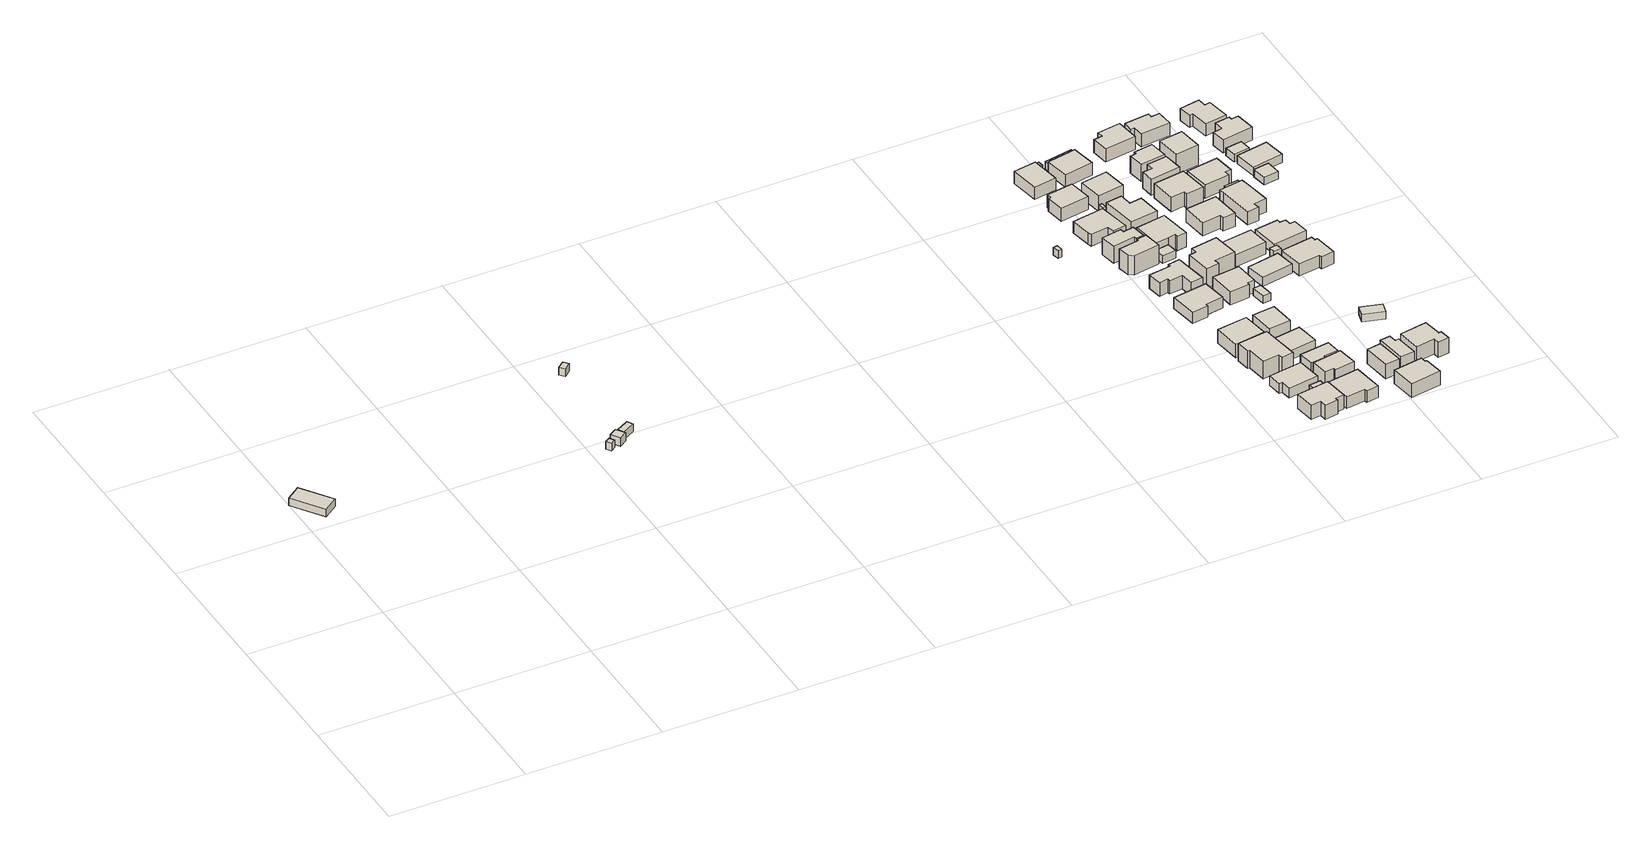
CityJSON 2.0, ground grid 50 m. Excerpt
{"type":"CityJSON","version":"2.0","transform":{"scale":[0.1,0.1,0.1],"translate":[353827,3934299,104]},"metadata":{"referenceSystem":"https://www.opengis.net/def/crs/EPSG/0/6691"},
"CityObjects":{
"building1":{"type":"Building","attributes":{"usage":"452","storeysAboveGround":1,"BuildingIDAttribute.prefecture":"14","BuildingIDAttribute.city":"14153","BuildingDetailAttribute.totalFloorArea":88.49,"BuildingDetailAttribute.buildingFootprintArea":88.49,"BuildingDetailAttribute.buildingStructureType":"610","BuildingDetailAttribute.buildingStructureOrgType":"2","BuildingDetailAttribute.orgUsage":"193","BuildingDetailAttribute.surveyYear":2015},"geometry":[{"type":"Solid","lod":"1","boundaries":[[[[0,1,2,3]],[[2,4,5,3]],[[1,6,4,2]],[[0,7,6,1]],[[3,5,7,0]],[[4,6,7,5]]]]}]},
"building2":{"type":"Building","attributes":{"BuildingIDAttribute.prefecture":"14","BuildingIDAttribute.city":"14153","BuildingDetailAttribute.surveyYear":2015},"geometry":[{"type":"Solid","lod":"1","boundaries":[[[[8,9,10,11]],[[10,12,13,11]],[[9,14,12,10]],[[8,15,14,9]],[[11,13,15,8]],[[12,14,15,13]]]]}]},
"building3":{"type":"Building","attributes":{"measuredHeight":5.1,"BuildingIDAttribute.prefecture":"14","BuildingIDAttribute.city":"14153","BuildingDetailAttribute.surveyYear":2015},"geometry":[{"type":"Solid","lod":"1","boundaries":[[[[16,17,18,19]],[[18,20,21,19]],[[17,22,20,18]],[[16,23,22,17]],[[19,21,23,16]],[[20,22,23,21]]]]}]},
"building4":{"type":"Building","attributes":{"BuildingIDAttribute.prefecture":"14","BuildingIDAttribute.city":"14153","BuildingDetailAttribute.surveyYear":2015},"geometry":[{"type":"Solid","lod":"1","boundaries":[[[[24,25,26,27]],[[26,28,29,27]],[[25,30,28,26]],[[24,31,30,25]],[[27,29,31,24]],[[28,30,31,29]]]]}]},
"building5":{"type":"Building","attributes":{"BuildingIDAttribute.prefecture":"14","BuildingIDAttribute.city":"14153","BuildingDetailAttribute.surveyYear":2015},"geometry":[{"type":"Solid","lod":"1","boundaries":[[[[32,33,34,35]],[[34,36,37,35]],[[33,38,36,34]],[[32,39,38,33]],[[35,37,39,32]],[[36,38,39,37]]]]}]},
"building6":{"type":"Building","attributes":{"BuildingIDAttribute.prefecture":"14","BuildingIDAttribute.city":"14153","BuildingDetailAttribute.surveyYear":2015},"geometry":[{"type":"Solid","lod":"1","boundaries":[[[[40,41,42,43]],[[42,44,45,43]],[[41,46,44,42]],[[40,47,46,41]],[[43,45,47,40]],[[44,46,47,45]]]]}]},
"building7":{"type":"Building","attributes":{"usage":"411","measuredHeight":6.7,"storeysAboveGround":2,"BuildingIDAttribute.prefecture":"14","BuildingIDAttribute.city":"14153","BuildingDetailAttribute.totalFloorArea":210.06,"BuildingDetailAttribute.buildingFootprintArea":105.03,"BuildingDetailAttribute.buildingStructureType":"601","BuildingDetailAttribute.buildingStructureOrgType":"1","BuildingDetailAttribute.orgUsage":"10","BuildingDetailAttribute.surveyYear":2015},"geometry":[{"type":"Solid","lod":"1","boundaries":[[[[48,49,50,51,52,53,54,55]],[[54,56,57,55]],[[53,58,56,54]],[[52,59,58,53]],[[51,60,59,52]],[[50,61,60,51]],[[49,62,61,50]],[[48,63,62,49]],[[55,57,63,48]],[[56,58,59,60,61,62,63,57]]]]}]},
"building8":{"type":"Building","attributes":{"usage":"411","measuredHeight":6.3,"storeysAboveGround":2,"BuildingIDAttribute.prefecture":"14","BuildingIDAttribute.city":"14153","BuildingDetailAttribute.totalFloorArea":190.07,"BuildingDetailAttribute.buildingFootprintArea":95.03,"BuildingDetailAttribute.buildingStructureType":"601","BuildingDetailAttribute.buildingStructureOrgType":"1","BuildingDetailAttribute.orgUsage":"10","BuildingDetailAttribute.surveyYear":2015},"geometry":[{"type":"Solid","lod":"1","boundaries":[[[[64,65,66,67,68,69]],[[68,70,71,69]],[[67,72,70,68]],[[66,73,72,67]],[[65,74,73,66]],[[64,75,74,65]],[[69,71,75,64]],[[70,72,73,74,75,71]]]]}]},
"building9":{"type":"Building","attributes":{"usage":"411","measuredHeight":8.3,"storeysAboveGround":2,"BuildingIDAttribute.prefecture":"14","BuildingIDAttribute.city":"14153","BuildingDetailAttribute.totalFloorArea":295.71,"BuildingDetailAttribute.buildingFootprintArea":147.85,"BuildingDetailAttribute.buildingStructureType":"601","BuildingDetailAttribute.buildingStructureOrgType":"1","BuildingDetailAttribute.orgUsage":"10","BuildingDetailAttribute.surveyYear":2015},"geometry":[{"type":"Solid","lod":"1","boundaries":[[[[76,77,78,79,80,81,82,83]],[[82,84,85,83]],[[81,86,84,82]],[[80,87,86,81]],[[79,88,87,80]],[[78,89,88,79]],[[77,90,89,78]],[[76,91,90,77]],[[83,85,91,76]],[[84,86,87,88,89,90,91,85]]]]}]},
"building10":{"type":"Building","attributes":{"BuildingIDAttribute.prefecture":"14","BuildingIDAttribute.city":"14153","BuildingDetailAttribute.surveyYear":2015},"geometry":[{"type":"Solid","lod":"1","boundaries":[[[[92,93,94,95]],[[94,96,97,95]],[[93,98,96,94]],[[92,99,98,93]],[[95,97,99,92]],[[96,98,99,97]]]]}]},
"building11":{"type":"Building","attributes":{"usage":"413","measuredHeight":6.8,"storeysAboveGround":2,"BuildingIDAttribute.prefecture":"14","BuildingIDAttribute.city":"14153","BuildingDetailAttribute.totalFloorArea":205.43,"BuildingDetailAttribute.buildingFootprintArea":102.71,"BuildingDetailAttribute.buildingStructureType":"601","BuildingDetailAttribute.buildingStructureOrgType":"1","BuildingDetailAttribute.orgUsage":"30","BuildingDetailAttribute.surveyYear":2015},"geometry":[{"type":"Solid","lod":"1","boundaries":[[[[100,101,102,103]],[[102,104,105,103]],[[101,106,104,102]],[[100,107,106,101]],[[103,105,107,100]],[[104,106,107,105]]]]}]},
"building12":{"type":"Building","attributes":{"usage":"411","measuredHeight":5.4,"storeysAboveGround":2,"BuildingIDAttribute.prefecture":"14","BuildingIDAttribute.city":"14153","BuildingDetailAttribute.totalFloorArea":208.37,"BuildingDetailAttribute.buildingFootprintArea":104.18,"BuildingDetailAttribute.buildingStructureType":"601","BuildingDetailAttribute.buildingStructureOrgType":"1","BuildingDetailAttribute.orgUsage":"10","BuildingDetailAttribute.surveyYear":2015},"geometry":[{"type":"Solid","lod":"1","boundaries":[[[[108,109,110,111,112,113]],[[112,114,115,113]],[[111,116,114,112]],[[110,117,116,111]],[[109,118,117,110]],[[108,119,118,109]],[[113,115,119,108]],[[114,116,117,118,119,115]]]]}]},
"building13":{"type":"Building","attributes":{"usage":"411","measuredHeight":6.4,"storeysAboveGround":2,"BuildingIDAttribute.prefecture":"14","BuildingIDAttribute.city":"14153","BuildingDetailAttribute.totalFloorArea":179.22,"BuildingDetailAttribute.buildingFootprintArea":89.61,"BuildingDetailAttribute.buildingStructureType":"601","BuildingDetailAttribute.buildingStructureOrgType":"1","BuildingDetailAttribute.orgUsage":"10","BuildingDetailAttribute.surveyYear":2015},"geometry":[{"type":"Solid","lod":"1","boundaries":[[[[120,121,122,123,124,125,126,127,128,129]],[[128,130,131,129]],[[127,132,130,128]],[[126,133,132,127]],[[125,134,133,126]],[[124,135,134,125]],[[123,136,135,124]],[[122,137,136,123]],[[121,138,137,122]],[[120,139,138,121]],[[129,131,139,120]],[[130,132,133,134,135,136,137,138,139,131]]]]}]},
"building14":{"type":"Building","attributes":{"usage":"413","measuredHeight":8.3,"storeysAboveGround":2,"BuildingIDAttribute.prefecture":"14","BuildingIDAttribute.city":"14153","BuildingDetailAttribute.totalFloorArea":242.75,"BuildingDetailAttribute.buildingFootprintArea":121.37,"BuildingDetailAttribute.buildingStructureType":"601","BuildingDetailAttribute.buildingStructureOrgType":"1","BuildingDetailAttribute.orgUsage":"30","BuildingDetailAttribute.surveyYear":2015},"geometry":[{"type":"Solid","lod":"1","boundaries":[[[[140,141,142,143,144,145,146]],[[145,147,148,146]],[[144,149,147,145]],[[143,150,149,144]],[[142,151,150,143]],[[141,152,151,142]],[[140,153,152,141]],[[146,148,153,140]],[[147,149,150,151,152,153,148]]]]}]},
"building15":{"type":"Building","attributes":{"measuredHeight":7.7,"BuildingIDAttribute.prefecture":"14","BuildingIDAttribute.city":"14153","BuildingDetailAttribute.surveyYear":2015},"geometry":[{"type":"Solid","lod":"1","boundaries":[[[[154,155,156,157,158,159,160,161]],[[160,162,163,161]],[[159,164,162,160]],[[158,165,164,159]],[[157,166,165,158]],[[156,167,166,157]],[[155,168,167,156]],[[154,169,168,155]],[[161,163,169,154]],[[162,164,165,166,167,168,169,163]]]]}]},
"building16":{"type":"Building","attributes":{"usage":"411","measuredHeight":6.6,"storeysAboveGround":2,"BuildingIDAttribute.prefecture":"14","BuildingIDAttribute.city":"14153","BuildingDetailAttribute.totalFloorArea":213.45,"BuildingDetailAttribute.buildingFootprintArea":106.72,"BuildingDetailAttribute.buildingStructureType":"601","BuildingDetailAttribute.buildingStructureOrgType":"1","BuildingDetailAttribute.orgUsage":"10","BuildingDetailAttribute.surveyYear":2015},"geometry":[{"type":"Solid","lod":"1","boundaries":[[[[170,171,172,173,174,175]],[[174,176,177,175]],[[173,178,176,174]],[[172,179,178,173]],[[171,180,179,172]],[[170,181,180,171]],[[175,177,181,170]],[[176,178,179,180,181,177]]]]}]},
"building17":{"type":"Building","attributes":{"measuredHeight":8.4,"BuildingIDAttribute.prefecture":"14","BuildingIDAttribute.city":"14153","BuildingDetailAttribute.surveyYear":2015},"geometry":[{"type":"Solid","lod":"1","boundaries":[[[[182,183,184,185,186,187]],[[186,188,189,187]],[[185,190,188,186]],[[184,191,190,185]],[[183,192,191,184]],[[182,193,192,183]],[[187,189,193,182]],[[188,190,191,192,193,189]]]]}]},
"building18":{"type":"Building","attributes":{"usage":"411","measuredHeight":5.7,"storeysAboveGround":2,"BuildingIDAttribute.prefecture":"14","BuildingIDAttribute.city":"14153","BuildingDetailAttribute.totalFloorArea":208.62,"BuildingDetailAttribute.buildingFootprintArea":104.31,"BuildingDetailAttribute.buildingStructureType":"601","BuildingDetailAttribute.buildingStructureOrgType":"1","BuildingDetailAttribute.orgUsage":"10","BuildingDetailAttribute.surveyYear":2015},"geometry":[{"type":"Solid","lod":"1","boundaries":[[[[194,195,196,197,198,199,200,201]],[[200,202,203,201]],[[199,204,202,200]],[[198,205,204,199]],[[197,206,205,198]],[[196,207,206,197]],[[195,208,207,196]],[[194,209,208,195]],[[201,203,209,194]],[[202,204,205,206,207,208,209,203]]]]}]},
"building19":{"type":"Building","attributes":{"usage":"411","measuredHeight":7.9,"storeysAboveGround":2,"BuildingIDAttribute.prefecture":"14","BuildingIDAttribute.city":"14153","BuildingDetailAttribute.totalFloorArea":143.29,"BuildingDetailAttribute.buildingFootprintArea":71.64,"BuildingDetailAttribute.buildingStructureType":"601","BuildingDetailAttribute.buildingStructureOrgType":"1","BuildingDetailAttribute.orgUsage":"10","BuildingDetailAttribute.surveyYear":2015},"geometry":[{"type":"Solid","lod":"1","boundaries":[[[[210,211,212,213,214,215]],[[214,216,217,215]],[[213,218,216,214]],[[212,219,218,213]],[[211,220,219,212]],[[210,221,220,211]],[[215,217,221,210]],[[216,218,219,220,221,217]]]]}]},
"building20":{"type":"Building","attributes":{"usage":"411","measuredHeight":6.2,"storeysAboveGround":2,"BuildingIDAttribute.prefecture":"14","BuildingIDAttribute.city":"14153","BuildingDetailAttribute.totalFloorArea":165.55,"BuildingDetailAttribute.buildingFootprintArea":82.77,"BuildingDetailAttribute.buildingStructureType":"601","BuildingDetailAttribute.buildingStructureOrgType":"1","BuildingDetailAttribute.orgUsage":"10","BuildingDetailAttribute.surveyYear":2015},"geometry":[{"type":"Solid","lod":"1","boundaries":[[[[222,223,224,225,226,227]],[[226,228,229,227]],[[225,230,228,226]],[[224,231,230,225]],[[223,232,231,224]],[[222,233,232,223]],[[227,229,233,222]],[[228,230,231,232,233,229]]]]}]},
"building21":{"type":"Building","attributes":{"usage":"411","measuredHeight":5.3,"storeysAboveGround":2,"BuildingIDAttribute.prefecture":"14","BuildingIDAttribute.city":"14153","BuildingDetailAttribute.totalFloorArea":160.88,"BuildingDetailAttribute.buildingFootprintArea":80.44,"BuildingDetailAttribute.buildingStructureType":"601","BuildingDetailAttribute.buildingStructureOrgType":"1","BuildingDetailAttribute.orgUsage":"10","BuildingDetailAttribute.surveyYear":2015},"geometry":[{"type":"Solid","lod":"1","boundaries":[[[[234,235,236,237]],[[236,238,239,237]],[[235,240,238,236]],[[234,241,240,235]],[[237,239,241,234]],[[238,240,241,239]]]]}]},
"building22":{"type":"Building","attributes":{"usage":"411","measuredHeight":5.8,"storeysAboveGround":2,"BuildingIDAttribute.prefecture":"14","BuildingIDAttribute.city":"14153","BuildingDetailAttribute.totalFloorArea":158.48,"BuildingDetailAttribute.buildingFootprintArea":79.24,"BuildingDetailAttribute.buildingStructureType":"601","BuildingDetailAttribute.buildingStructureOrgType":"1","BuildingDetailAttribute.orgUsage":"10","BuildingDetailAttribute.surveyYear":2015},"geometry":[{"type":"Solid","lod":"1","boundaries":[[[[242,243,244,245]],[[244,246,247,245]],[[243,248,246,244]],[[242,249,248,243]],[[245,247,249,242]],[[246,248,249,247]]]]}]},
"building23":{"type":"Building","attributes":{"usage":"411","measuredHeight":5.7,"storeysAboveGround":2,"BuildingIDAttribute.prefecture":"14","BuildingIDAttribute.city":"14153","BuildingDetailAttribute.totalFloorArea":132.2,"BuildingDetailAttribute.buildingFootprintArea":66.1,"BuildingDetailAttribute.buildingStructureType":"601","BuildingDetailAttribute.buildingStructureOrgType":"1","BuildingDetailAttribute.orgUsage":"10","BuildingDetailAttribute.surveyYear":2015},"geometry":[{"type":"Solid","lod":"1","boundaries":[[[[250,251,252,253]],[[252,254,255,253]],[[251,256,254,252]],[[250,257,256,251]],[[253,255,257,250]],[[254,256,257,255]]]]}]},
"building24":{"type":"Building","attributes":{"usage":"411","storeysAboveGround":2,"BuildingIDAttribute.prefecture":"14","BuildingIDAttribute.city":"14153","BuildingDetailAttribute.totalFloorArea":35.37,"BuildingDetailAttribute.buildingFootprintArea":17.69,"BuildingDetailAttribute.buildingStructureType":"601","BuildingDetailAttribute.buildingStructureOrgType":"1","BuildingDetailAttribute.orgUsage":"10","BuildingDetailAttribute.surveyYear":2015},"geometry":[{"type":"Solid","lod":"1","boundaries":[[[[258,259,260,261,262]],[[261,263,264,262]],[[260,265,263,261]],[[259,266,265,260]],[[258,267,266,259]],[[262,264,267,258]],[[263,265,266,267,264]]]]}]},
"building25":{"type":"Building","attributes":{"BuildingIDAttribute.prefecture":"14","BuildingIDAttribute.city":"14153","BuildingDetailAttribute.surveyYear":2015},"geometry":[{"type":"Solid","lod":"1","boundaries":[[[[268,269,270,271]],[[270,272,273,271]],[[269,274,272,270]],[[268,275,274,269]],[[271,273,275,268]],[[272,274,275,273]]]]}]},
"building26":{"type":"Building","attributes":{"BuildingIDAttribute.prefecture":"14","BuildingIDAttribute.city":"14153","BuildingDetailAttribute.surveyYear":2015},"geometry":[{"type":"Solid","lod":"1","boundaries":[[[[276,277,278,279]],[[278,280,281,279]],[[277,282,280,278]],[[276,283,282,277]],[[279,281,283,276]],[[280,282,283,281]]]]}]},
"building27":{"type":"Building","attributes":{"usage":"411","measuredHeight":5.6,"storeysAboveGround":2,"BuildingIDAttribute.prefecture":"14","BuildingIDAttribute.city":"14153","BuildingDetailAttribute.totalFloorArea":170.53,"BuildingDetailAttribute.buildingFootprintArea":85.27,"BuildingDetailAttribute.buildingStructureType":"601","BuildingDetailAttribute.buildingStructureOrgType":"1","BuildingDetailAttribute.orgUsage":"10","BuildingDetailAttribute.surveyYear":2015},"geometry":[{"type":"Solid","lod":"1","boundaries":[[[[284,285,286,287,288,289]],[[288,290,291,289]],[[287,292,290,288]],[[286,293,292,287]],[[285,294,293,286]],[[284,295,294,285]],[[289,291,295,284]],[[290,292,293,294,295,291]]]]}]},
"building28":{"type":"Building","attributes":{"usage":"411","measuredHeight":7,"storeysAboveGround":2,"BuildingIDAttribute.prefecture":"14","BuildingIDAttribute.city":"14153","BuildingDetailAttribute.totalFloorArea":207.64,"BuildingDetailAttribute.buildingFootprintArea":103.82,"BuildingDetailAttribute.buildingStructureType":"601","BuildingDetailAttribute.buildingStructureOrgType":"1","BuildingDetailAttribute.orgUsage":"10","BuildingDetailAttribute.surveyYear":2015},"geometry":[{"type":"Solid","lod":"1","boundaries":[[[[296,297,298,299,300,301,302]],[[301,303,304,302]],[[300,305,303,301]],[[299,306,305,300]],[[298,307,306,299]],[[297,308,307,298]],[[296,309,308,297]],[[302,304,309,296]],[[303,305,306,307,308,309,304]]]]}]},
"building29":{"type":"Building","attributes":{"usage":"413","measuredHeight":9.2,"storeysAboveGround":2,"BuildingIDAttribute.prefecture":"14","BuildingIDAttribute.city":"14153","BuildingDetailAttribute.totalFloorArea":218.1,"BuildingDetailAttribute.buildingFootprintArea":109.05,"BuildingDetailAttribute.buildingStructureType":"601","BuildingDetailAttribute.buildingStructureOrgType":"1","BuildingDetailAttribute.orgUsage":"30","BuildingDetailAttribute.surveyYear":2015},"geometry":[{"type":"Solid","lod":"1","boundaries":[[[[310,311,312,313,314,315,316,317]],[[316,318,319,317]],[[315,320,318,316]],[[314,321,320,315]],[[313,322,321,314]],[[312,323,322,313]],[[311,324,323,312]],[[310,325,324,311]],[[317,319,325,310]],[[318,320,321,322,323,324,325,319]]]]}]},
"building30":{"type":"Building","attributes":{"usage":"413","measuredHeight":7.9,"storeysAboveGround":2,"BuildingIDAttribute.prefecture":"14","BuildingIDAttribute.city":"14153","BuildingDetailAttribute.totalFloorArea":214.81,"BuildingDetailAttribute.buildingFootprintArea":107.41,"BuildingDetailAttribute.buildingStructureType":"601","BuildingDetailAttribute.buildingStructureOrgType":"1","BuildingDetailAttribute.orgUsage":"30","BuildingDetailAttribute.surveyYear":2015},"geometry":[{"type":"Solid","lod":"1","boundaries":[[[[326,327,328,329,330,331]],[[330,332,333,331]],[[329,334,332,330]],[[328,335,334,329]],[[327,336,335,328]],[[326,337,336,327]],[[331,333,337,326]],[[332,334,335,336,337,333]]]]}]},
"building31":{"type":"Building","attributes":{"BuildingIDAttribute.prefecture":"14","BuildingIDAttribute.city":"14153","BuildingDetailAttribute.surveyYear":2015},"geometry":[{"type":"Solid","lod":"1","boundaries":[[[[338,339,340,341]],[[340,342,343,341]],[[339,344,342,340]],[[338,345,344,339]],[[341,343,345,338]],[[342,344,345,343]]]]}]},
"building32":{"type":"Building","attributes":{"usage":"411","measuredHeight":7.6,"storeysAboveGround":2,"BuildingIDAttribute.prefecture":"14","BuildingIDAttribute.city":"14153","BuildingDetailAttribute.totalFloorArea":153.23,"BuildingDetailAttribute.buildingFootprintArea":76.62,"BuildingDetailAttribute.buildingStructureType":"601","BuildingDetailAttribute.buildingStructureOrgType":"1","BuildingDetailAttribute.orgUsage":"10","BuildingDetailAttribute.surveyYear":2015},"geometry":[{"type":"Solid","lod":"1","boundaries":[[[[346,347,348,349]],[[348,350,351,349]],[[347,352,350,348]],[[346,353,352,347]],[[349,351,353,346]],[[350,352,353,351]]]]}]},
"building33":{"type":"Building","attributes":{"usage":"411","measuredHeight":6.6,"storeysAboveGround":2,"BuildingIDAttribute.prefecture":"14","BuildingIDAttribute.city":"14153","BuildingDetailAttribute.totalFloorArea":94.55,"BuildingDetailAttribute.buildingFootprintArea":47.28,"BuildingDetailAttribute.buildingStructureType":"601","BuildingDetailAttribute.buildingStructureOrgType":"1","BuildingDetailAttribute.orgUsage":"10","BuildingDetailAttribute.surveyYear":2015},"geometry":[{"type":"Solid","lod":"1","boundaries":[[[[354,355,356,357]],[[356,358,359,357]],[[355,360,358,356]],[[354,361,360,355]],[[357,359,361,354]],[[358,360,361,359]]]]}]},
"building34":{"type":"Building","attributes":{"usage":"411","measuredHeight":5.7,"storeysAboveGround":2,"BuildingIDAttribute.prefecture":"14","BuildingIDAttribute.city":"14153","BuildingDetailAttribute.totalFloorArea":165.82,"BuildingDetailAttribute.buildingFootprintArea":82.91,"BuildingDetailAttribute.buildingStructureType":"601","BuildingDetailAttribute.buildingStructureOrgType":"1","BuildingDetailAttribute.orgUsage":"10","BuildingDetailAttribute.surveyYear":2015},"geometry":[{"type":"Solid","lod":"1","boundaries":[[[[362,363,364,365,366]],[[365,367,368,366]],[[364,369,367,365]],[[363,370,369,364]],[[362,371,370,363]],[[366,368,371,362]],[[367,369,370,371,368]]]]}]},
"building35":{"type":"Building","attributes":{"usage":"411","measuredHeight":6.6,"storeysAboveGround":2,"BuildingIDAttribute.prefecture":"14","BuildingIDAttribute.city":"14153","BuildingDetailAttribute.totalFloorArea":183.03,"BuildingDetailAttribute.buildingFootprintArea":91.52,"BuildingDetailAttribute.buildingStructureType":"601","BuildingDetailAttribute.buildingStructureOrgType":"1","BuildingDetailAttribute.orgUsage":"10","BuildingDetailAttribute.surveyYear":2015},"geometry":[{"type":"Solid","lod":"1","boundaries":[[[[372,373,374,375,376,377]],[[376,378,379,377]],[[375,380,378,376]],[[374,381,380,375]],[[373,382,381,374]],[[372,383,382,373]],[[377,379,383,372]],[[378,380,381,382,383,379]]]]}]},
"building36":{"type":"Building","attributes":{"usage":"411","storeysAboveGround":2,"BuildingIDAttribute.prefecture":"14","BuildingIDAttribute.city":"14153","BuildingDetailAttribute.totalFloorArea":53.37,"BuildingDetailAttribute.buildingFootprintArea":26.68,"BuildingDetailAttribute.buildingStructureType":"601","BuildingDetailAttribute.buildingStructureOrgType":"1","BuildingDetailAttribute.orgUsage":"10","BuildingDetailAttribute.surveyYear":2015},"geometry":[{"type":"Solid","lod":"1","boundaries":[[[[363,362,384,385,386]],[[385,387,388,386]],[[384,389,387,385]],[[362,390,389,384]],[[363,391,390,362]],[[386,388,391,363]],[[387,389,390,391,388]]]]}]},
"building37":{"type":"Building","attributes":{"usage":"411","measuredHeight":6.6,"storeysAboveGround":2,"BuildingIDAttribute.prefecture":"14","BuildingIDAttribute.city":"14153","BuildingDetailAttribute.totalFloorArea":93.76,"BuildingDetailAttribute.buildingFootprintArea":46.88,"BuildingDetailAttribute.buildingStructureType":"601","BuildingDetailAttribute.buildingStructureOrgType":"1","BuildingDetailAttribute.orgUsage":"10","BuildingDetailAttribute.surveyYear":2015},"geometry":[{"type":"Solid","lod":"1","boundaries":[[[[392,393,394,395,396,397]],[[396,398,399,397]],[[395,400,398,396]],[[394,401,400,395]],[[393,402,401,394]],[[392,403,402,393]],[[397,399,403,392]],[[398,400,401,402,403,399]]]]}]},
"building38":{"type":"Building","attributes":{"usage":"411","measuredHeight":5.7,"storeysAboveGround":2,"BuildingIDAttribute.prefecture":"14","BuildingIDAttribute.city":"14153","BuildingDetailAttribute.totalFloorArea":152.64,"BuildingDetailAttribute.buildingFootprintArea":76.32,"BuildingDetailAttribute.buildingStructureType":"601","BuildingDetailAttribute.buildingStructureOrgType":"1","BuildingDetailAttribute.orgUsage":"10","BuildingDetailAttribute.surveyYear":2015},"geometry":[{"type":"Solid","lod":"1","boundaries":[[[[404,405,406,407]],[[406,408,409,407]],[[405,410,408,406]],[[404,411,410,405]],[[407,409,411,404]],[[408,410,411,409]]]]}]},
"building39":{"type":"Building","attributes":{"usage":"411","measuredHeight":5.2,"storeysAboveGround":2,"BuildingIDAttribute.prefecture":"14","BuildingIDAttribute.city":"14153","BuildingDetailAttribute.totalFloorArea":168.43,"BuildingDetailAttribute.buildingFootprintArea":84.22,"BuildingDetailAttribute.buildingStructureType":"601","BuildingDetailAttribute.buildingStructureOrgType":"1","BuildingDetailAttribute.orgUsage":"10","BuildingDetailAttribute.surveyYear":2015},"geometry":[{"type":"Solid","lod":"1","boundaries":[[[[412,413,414,415]],[[414,416,417,415]],[[413,418,416,414]],[[412,419,418,413]],[[415,417,419,412]],[[416,418,419,417]]]]}]},
"building40":{"type":"Building","attributes":{"usage":"411","measuredHeight":6.4,"storeysAboveGround":2,"BuildingIDAttribute.prefecture":"14","BuildingIDAttribute.city":"14153","BuildingDetailAttribute.totalFloorArea":198.45,"BuildingDetailAttribute.buildingFootprintArea":99.22,"BuildingDetailAttribute.buildingStructureType":"601","BuildingDetailAttribute.buildingStructureOrgType":"1","BuildingDetailAttribute.orgUsage":"10","BuildingDetailAttribute.surveyYear":2015},"geometry":[{"type":"Solid","lod":"1","boundaries":[[[[420,421,422,423,424,425]],[[424,426,427,425]],[[423,428,426,424]],[[422,429,428,423]],[[421,430,429,422]],[[420,431,430,421]],[[425,427,431,420]],[[426,428,429,430,431,427]]]]}]},
"building41":{"type":"Building","attributes":{"usage":"411","measuredHeight":7.4,"storeysAboveGround":2,"BuildingIDAttribute.prefecture":"14","BuildingIDAttribute.city":"14153","BuildingDetailAttribute.totalFloorArea":172.1,"BuildingDetailAttribute.buildingFootprintArea":86.05,"BuildingDetailAttribute.buildingStructureType":"601","BuildingDetailAttribute.buildingStructureOrgType":"1","BuildingDetailAttribute.orgUsage":"10","BuildingDetailAttribute.surveyYear":2015},"geometry":[{"type":"Solid","lod":"1","boundaries":[[[[432,433,434,435,436,437,438,439]],[[438,440,441,439]],[[437,442,440,438]],[[436,443,442,437]],[[435,444,443,436]],[[434,445,444,435]],[[433,446,445,434]],[[432,447,446,433]],[[439,441,447,432]],[[440,442,443,444,445,446,447,441]]]]}]},
"building42":{"type":"Building","attributes":{"usage":"411","measuredHeight":6.8,"storeysAboveGround":2,"BuildingIDAttribute.prefecture":"14","BuildingIDAttribute.city":"14153","BuildingDetailAttribute.totalFloorArea":237.44,"BuildingDetailAttribute.buildingFootprintArea":118.72,"BuildingDetailAttribute.buildingStructureType":"601","BuildingDetailAttribute.buildingStructureOrgType":"1","BuildingDetailAttribute.orgUsage":"10","BuildingDetailAttribute.surveyYear":2015},"geometry":[{"type":"Solid","lod":"1","boundaries":[[[[448,449,450,451,452,453]],[[452,454,455,453]],[[451,456,454,452]],[[450,457,456,451]],[[449,458,457,450]],[[448,459,458,449]],[[453,455,459,448]],[[454,456,457,458,459,455]]]]}]},
"building43":{"type":"Building","attributes":{"BuildingIDAttribute.prefecture":"14","BuildingIDAttribute.city":"14153","BuildingDetailAttribute.surveyYear":2015},"geometry":[{"type":"Solid","lod":"1","boundaries":[[[[460,461,462,463]],[[462,464,465,463]],[[461,466,464,462]],[[460,467,466,461]],[[463,465,467,460]],[[464,466,467,465]]]]}]},
"building44":{"type":"Building","attributes":{"BuildingIDAttribute.prefecture":"14","BuildingIDAttribute.city":"14153","BuildingDetailAttribute.surveyYear":2015},"geometry":[{"type":"Solid","lod":"1","boundaries":[[[[468,469,470,471]],[[470,472,473,471]],[[469,474,472,470]],[[468,475,474,469]],[[471,473,475,468]],[[472,474,475,473]]]]}]},
"building45":{"type":"Building","attributes":{"usage":"412","measuredHeight":7.6,"storeysAboveGround":2,"BuildingIDAttribute.prefecture":"14","BuildingIDAttribute.city":"14153","BuildingDetailAttribute.totalFloorArea":127.53,"BuildingDetailAttribute.buildingFootprintArea":63.77,"BuildingDetailAttribute.buildingStructureType":"610","BuildingDetailAttribute.buildingStructureOrgType":"2","BuildingDetailAttribute.orgUsage":"20","BuildingDetailAttribute.surveyYear":2015},"geometry":[{"type":"Solid","lod":"1","boundaries":[[[[476,477,478,479,480,481]],[[480,482,483,481]],[[479,484,482,480]],[[478,485,484,479]],[[477,486,485,478]],[[476,487,486,477]],[[481,483,487,476]],[[482,484,485,486,487,483]]]]}]},
"building46":{"type":"Building","attributes":{"usage":"412","measuredHeight":7.6,"storeysAboveGround":2,"BuildingIDAttribute.prefecture":"14","BuildingIDAttribute.city":"14153","BuildingDetailAttribute.totalFloorArea":127.53,"BuildingDetailAttribute.buildingFootprintArea":63.77,"BuildingDetailAttribute.buildingStructureType":"610","BuildingDetailAttribute.buildingStructureOrgType":"2","BuildingDetailAttribute.orgUsage":"20","BuildingDetailAttribute.surveyYear":2015},"geometry":[{"type":"Solid","lod":"1","boundaries":[[[[488,489,490,491,492,493]],[[492,494,495,493]],[[491,496,494,492]],[[490,497,496,491]],[[489,498,497,490]],[[488,499,498,489]],[[493,495,499,488]],[[494,496,497,498,499,495]]]]}]},
"building47":{"type":"Building","attributes":{"usage":"411","measuredHeight":6,"storeysAboveGround":2,"BuildingIDAttribute.prefecture":"14","BuildingIDAttribute.city":"14153","BuildingDetailAttribute.totalFloorArea":197.18,"BuildingDetailAttribute.buildingFootprintArea":98.59,"BuildingDetailAttribute.buildingStructureType":"601","BuildingDetailAttribute.buildingStructureOrgType":"1","BuildingDetailAttribute.orgUsage":"10","BuildingDetailAttribute.surveyYear":2015},"geometry":[{"type":"Solid","lod":"1","boundaries":[[[[500,501,502,503,504,505]],[[504,506,507,505]],[[503,508,506,504]],[[502,509,508,503]],[[501,510,509,502]],[[500,511,510,501]],[[505,507,511,500]],[[506,508,509,510,511,507]]]]}]},
"building48":{"type":"Building","attributes":{"usage":"411","measuredHeight":6.3,"storeysAboveGround":2,"BuildingIDAttribute.prefecture":"14","BuildingIDAttribute.city":"14153","BuildingDetailAttribute.totalFloorArea":214.56,"BuildingDetailAttribute.buildingFootprintArea":107.28,"BuildingDetailAttribute.buildingStructureType":"601","BuildingDetailAttribute.buildingStructureOrgType":"1","BuildingDetailAttribute.orgUsage":"10","BuildingDetailAttribute.surveyYear":2015},"geometry":[{"type":"Solid","lod":"1","boundaries":[[[[512,513,514,515,516,517,518,519]],[[518,520,521,519]],[[517,522,520,518]],[[516,523,522,517]],[[515,524,523,516]],[[514,525,524,515]],[[513,526,525,514]],[[512,527,526,513]],[[519,521,527,512]],[[520,522,523,524,525,526,527,521]]]]}]},
"building49":{"type":"Building","attributes":{"usage":"411","measuredHeight":6.7,"storeysAboveGround":2,"BuildingIDAttribute.prefecture":"14","BuildingIDAttribute.city":"14153","BuildingDetailAttribute.totalFloorArea":202.32,"BuildingDetailAttribute.buildingFootprintArea":101.16,"BuildingDetailAttribute.buildingStructureType":"601","BuildingDetailAttribute.buildingStructureOrgType":"1","BuildingDetailAttribute.orgUsage":"10","BuildingDetailAttribute.surveyYear":2015},"geometry":[{"type":"Solid","lod":"1","boundaries":[[[[528,529,530,531,532,533,534,535]],[[534,536,537,535]],[[533,538,536,534]],[[532,539,538,533]],[[531,540,539,532]],[[530,541,540,531]],[[529,542,541,530]],[[528,543,542,529]],[[535,537,543,528]],[[536,538,539,540,541,542,543,537]]]]}]},
"building50":{"type":"Building","attributes":{"usage":"411","measuredHeight":6.4,"storeysAboveGround":2,"BuildingIDAttribute.prefecture":"14","BuildingIDAttribute.city":"14153","BuildingDetailAttribute.totalFloorArea":252.85,"BuildingDetailAttribute.buildingFootprintArea":126.42,"BuildingDetailAttribute.buildingStructureType":"601","BuildingDetailAttribute.buildingStructureOrgType":"1","BuildingDetailAttribute.orgUsage":"10","BuildingDetailAttribute.surveyYear":2015},"geometry":[{"type":"Solid","lod":"1","boundaries":[[[[544,545,546,547,548,549,550,551]],[[550,552,553,551]],[[549,554,552,550]],[[548,555,554,549]],[[547,556,555,548]],[[546,557,556,547]],[[545,558,557,546]],[[544,559,558,545]],[[551,553,559,544]],[[552,554,555,556,557,558,559,553]]]]}]},
"building51":{"type":"Building","attributes":{"usage":"411","measuredHeight":6.5,"storeysAboveGround":2,"BuildingIDAttribute.prefecture":"14","BuildingIDAttribute.city":"14153","BuildingDetailAttribute.totalFloorArea":184.45,"BuildingDetailAttribute.buildingFootprintArea":92.23,"BuildingDetailAttribute.buildingStructureType":"601","BuildingDetailAttribute.buildingStructureOrgType":"1","BuildingDetailAttribute.orgUsage":"10","BuildingDetailAttribute.surveyYear":2015},"geometry":[{"type":"Solid","lod":"1","boundaries":[[[[560,561,562,563,564,565]],[[564,566,567,565]],[[563,568,566,564]],[[562,569,568,563]],[[561,570,569,562]],[[560,571,570,561]],[[565,567,571,560]],[[566,568,569,570,571,567]]]]}]},
"building52":{"type":"Building","attributes":{"usage":"411","measuredHeight":8.9,"storeysAboveGround":2,"BuildingIDAttribute.prefecture":"14","BuildingIDAttribute.city":"14153","BuildingDetailAttribute.totalFloorArea":135.32,"BuildingDetailAttribute.buildingFootprintArea":67.66,"BuildingDetailAttribute.buildingStructureType":"601","BuildingDetailAttribute.buildingStructureOrgType":"1","BuildingDetailAttribute.orgUsage":"10","BuildingDetailAttribute.surveyYear":2015},"geometry":[{"type":"Solid","lod":"1","boundaries":[[[[572,573,574,575]],[[574,576,577,575]],[[573,578,576,574]],[[572,579,578,573]],[[575,577,579,572]],[[576,578,579,577]]]]}]},
"building53":{"type":"Building","attributes":{"BuildingIDAttribute.prefecture":"14","BuildingIDAttribute.city":"14153","BuildingDetailAttribute.surveyYear":2015},"geometry":[{"type":"Solid","lod":"1","boundaries":[[[[580,581,582,583]],[[582,584,585,583]],[[581,586,584,582]],[[580,587,586,581]],[[583,585,587,580]],[[584,586,587,585]]]]}]},
"building54":{"type":"Building","attributes":{"usage":"411","measuredHeight":5.9,"storeysAboveGround":2,"BuildingIDAttribute.prefecture":"14","BuildingIDAttribute.city":"14153","BuildingDetailAttribute.totalFloorArea":147.08,"BuildingDetailAttribute.buildingFootprintArea":73.54,"BuildingDetailAttribute.buildingStructureType":"601","BuildingDetailAttribute.buildingStructureOrgType":"1","BuildingDetailAttribute.orgUsage":"10","BuildingDetailAttribute.surveyYear":2015},"geometry":[{"type":"Solid","lod":"1","boundaries":[[[[588,589,590,591,592,593,594,595]],[[594,596,597,595]],[[593,598,596,594]],[[592,599,598,593]],[[591,600,599,592]],[[590,601,600,591]],[[589,602,601,590]],[[588,603,602,589]],[[595,597,603,588]],[[596,598,599,600,601,602,603,597]]]]}]},
"building55":{"type":"Building","attributes":{"BuildingIDAttribute.prefecture":"14","BuildingIDAttribute.city":"14153","BuildingDetailAttribute.surveyYear":2015},"geometry":[{"type":"Solid","lod":"1","boundaries":[[[[604,605,606,607]],[[606,608,609,607]],[[605,610,608,606]],[[604,611,610,605]],[[607,609,611,604]],[[608,610,611,609]]]]}]},
"building56":{"type":"Building","attributes":{"BuildingIDAttribute.prefecture":"14","BuildingIDAttribute.city":"14153","BuildingDetailAttribute.surveyYear":2015},"geometry":[{"type":"Solid","lod":"1","boundaries":[[[[612,613,614,615]],[[614,616,617,615]],[[613,618,616,614]],[[612,619,618,613]],[[615,617,619,612]],[[616,618,619,617]]]]}]},
"building57":{"type":"Building","attributes":{"usage":"411","measuredHeight":4.8,"storeysAboveGround":2,"BuildingIDAttribute.prefecture":"14","BuildingIDAttribute.city":"14153","BuildingDetailAttribute.totalFloorArea":167.07,"BuildingDetailAttribute.buildingFootprintArea":83.53,"BuildingDetailAttribute.buildingStructureType":"601","BuildingDetailAttribute.buildingStructureOrgType":"1","BuildingDetailAttribute.orgUsage":"10","BuildingDetailAttribute.surveyYear":2015},"geometry":[{"type":"Solid","lod":"1","boundaries":[[[[620,621,622,623]],[[622,624,625,623]],[[621,626,624,622]],[[620,627,626,621]],[[623,625,627,620]],[[624,626,627,625]]]]}]},
"building58":{"type":"Building","attributes":{"usage":"422","measuredHeight":5.6,"storeysAboveGround":2,"BuildingIDAttribute.prefecture":"14","BuildingIDAttribute.city":"14153","BuildingDetailAttribute.totalFloorArea":149.97,"BuildingDetailAttribute.buildingFootprintArea":74.99,"BuildingDetailAttribute.buildingStructureType":"601","BuildingDetailAttribute.buildingStructureOrgType":"1","BuildingDetailAttribute.orgUsage":"137","BuildingDetailAttribute.surveyYear":2015},"geometry":[{"type":"Solid","lod":"1","boundaries":[[[[628,629,630,631,632,633,634,635]],[[634,636,637,635]],[[633,638,636,634]],[[632,639,638,633]],[[631,640,639,632]],[[630,641,640,631]],[[629,642,641,630]],[[628,643,642,629]],[[635,637,643,628]],[[636,638,639,640,641,642,643,637]]]]}]},
"building59":{"type":"Building","attributes":{"usage":"411","measuredHeight":6.6,"storeysAboveGround":2,"BuildingIDAttribute.prefecture":"14","BuildingIDAttribute.city":"14153","BuildingDetailAttribute.totalFloorArea":166.81,"BuildingDetailAttribute.buildingFootprintArea":83.41,"BuildingDetailAttribute.buildingStructureType":"601","BuildingDetailAttribute.buildingStructureOrgType":"1","BuildingDetailAttribute.orgUsage":"10","BuildingDetailAttribute.surveyYear":2015},"geometry":[{"type":"Solid","lod":"1","boundaries":[[[[644,645,646,647,648,649,650,651]],[[650,652,653,651]],[[649,654,652,650]],[[648,655,654,649]],[[647,656,655,648]],[[646,657,656,647]],[[645,658,657,646]],[[644,659,658,645]],[[651,653,659,644]],[[652,654,655,656,657,658,659,653]]]]}]}
},
"vertices":[
[133,1088,3],[80,1051,3],[1,1162,3],[53,1200,3],[1,1162,33],[53,1200,33],[80,1051,33],[133,1088,33],
[1059,926,17],[1047,944,17],[1066,956,17],[1077,938,17],[1066,956,47],[1077,938,47],[1047,944,47],[1059,926,47],
[1125,953,17],[1097,935,17],[1076,968,17],[1104,985,17],[1076,968,51],[1104,985,51],[1097,935,51],[1125,953,51],
[1124,963,17],[1112,985,17],[1159,1010,17],[1171,989,17],[1159,1010,47],[1171,989,47],[1112,985,47],[1124,963,47],
[1125,1374,3],[1109,1392,3],[1134,1414,3],[1150,1396,3],[1134,1414,33],[1150,1396,33],[1109,1392,33],[1125,1374,33],
[2845,1223,15],[2849,1198,15],[2833,1195,15],[2829,1220,15],[2833,1195,45],[2829,1220,45],[2849,1198,45],[2845,1223,45],
[3266,134,7],[3279,44,7],[3246,39,7],[3248,28,7],[3199,21,7],[3195,47,7],[3158,42,7],[3147,116,7],[3158,42,64],[3147,116,64],[3195,47,64],[3199,21,64],[3248,28,64],[3246,39,64],[3279,44,64],[3266,134,64],
[3246,284,11],[3260,192,11],[3147,174,11],[3141,213,11],[3130,211,11],[3122,265,11],[3130,211,50],[3122,265,50],[3141,213,50],[3147,174,50],[3260,192,50],[3246,284,50],
[3229,303,12],[3185,297,12],[3182,315,12],[3120,306,12],[3109,380,12],[3102,379,12],[3094,431,12],[3207,447,12],[3094,431,82],[3207,447,82],[3102,379,82],[3109,380,82],[3120,306,82],[3182,315,82],[3185,297,82],[3229,303,82],
[3259,173,14],[3264,140,14],[3222,133,14],[3217,167,14],[3222,133,44],[3217,167,44],[3264,140,44],[3259,173,44],
[3096,451,10],[3081,550,10],[3194,567,10],[3209,468,10],[3194,567,65],[3209,468,65],[3081,550,65],[3096,451,65],
[3169,803,11],[3184,713,11],[3118,702,11],[3119,692,11],[3059,682,11],[3042,783,11],[3059,682,55],[3042,783,55],[3119,692,55],[3118,702,55],[3184,713,55],[3169,803,55],
[3169,825,11],[3125,819,11],[3116,867,11],[3067,859,11],[3065,870,11],[3032,864,11],[3023,918,11],[3106,931,11],[3104,941,11],[3148,948,11],[3104,941,65],[3148,948,65],[3106,931,65],[3023,918,65],[3032,864,65],[3065,870,65],[3067,859,65],[3116,867,65],[3125,819,65],[3169,825,65],
[3064,1074,11],[3062,1082,11],[3099,1088,11],[3111,1022,11],[3012,1005,11],[2995,1018,11],[2987,1061,11],[2995,1018,89],[2987,1061,89],[3012,1005,89],[3111,1022,89],[3099,1088,89],[3062,1082,89],[3064,1074,89],
[3044,1161,15],[3047,1146,15],[3086,1153,15],[3096,1099,15],[3066,1094,15],[3064,1104,15],[2981,1089,15],[2970,1148,15],[2981,1089,83],[2970,1148,83],[3064,1104,83],[3066,1094,83],[3096,1099,83],[3086,1153,83],[3047,1146,83],[3044,1161,83],
[3391,163,5],[3408,51,5],[3362,44,5],[3360,54,5],[3289,44,5],[3274,145,5],[3289,44,52],[3274,145,52],[3360,54,52],[3362,44,52],[3408,51,52],[3391,163,52],
[3368,241,8],[3381,166,8],[3305,154,8],[3304,164,8],[3271,158,8],[3260,222,8],[3271,158,84],[3260,222,84],[3304,164,84],[3305,154,84],[3381,166,84],[3368,241,84],
[3082,1198,15],[3031,1189,15],[3026,1216,15],[2959,1205,15],[2956,1221,15],[2942,1296,15],[3059,1316,15],[3078,1220,15],[3059,1316,62],[3078,1220,62],[2942,1296,62],[2956,1221,62],[2959,1205,62],[3026,1216,62],[3031,1189,62],[3082,1198,62],
[3248,290,6],[3359,306,6],[3366,254,6],[3313,246,6],[3314,240,6],[3257,232,6],[3314,240,77],[3257,232,77],[3313,246,77],[3366,254,77],[3359,306,77],[3248,290,77],
[2936,1370,16],[2925,1439,16],[2935,1441,16],[2932,1459,16],[3030,1475,16],[3045,1388,16],[3030,1475,67],[3045,1388,67],[2932,1459,67],[2935,1441,67],[2925,1439,67],[2936,1370,67],
[3241,361,7],[3227,447,7],[3335,464,7],[3349,378,7],[3335,464,44],[3349,378,44],[3227,447,44],[3241,361,44],
[2896,1625,16],[2981,1639,16],[2999,1531,16],[2915,1516,16],[2999,1531,65],[2915,1516,65],[2981,1639,65],[2896,1625,65],
[3319,497,7],[3236,487,7],[3224,580,7],[3308,590,7],[3224,580,55],[3308,590,55],[3236,487,55],[3319,497,55],
[3177,1029,9],[3125,1021,9],[3119,1060,9],[3123,1061,9],[3170,1069,9],[3123,1061,39],[3170,1069,39],[3119,1060,39],[3125,1021,39],[3177,1029,39],
[3079,1359,17],[3083,1337,17],[3070,1335,17],[3066,1356,17],[3070,1335,47],[3066,1356,47],[3083,1337,47],[3079,1359,47],
[2989,1626,21],[2985,1647,21],[2999,1650,21],[3003,1629,21],[2999,1650,51],[3003,1629,51],[2985,1647,51],[2989,1626,51],
[3304,829,11],[3314,740,11],[3287,736,11],[3288,724,11],[3214,716,11],[3202,817,11],[3214,716,62],[3202,817,62],[3288,724,62],[3287,736,62],[3314,740,62],[3304,829,62],
[3236,1069,8],[3200,1063,8],[3199,1074,8],[3170,1069,8],[3123,1061,8],[3105,1166,8],[3216,1185,8],[3105,1166,66],[3216,1185,66],[3123,1061,66],[3170,1069,66],[3199,1074,66],[3200,1063,66],[3236,1069,66],
[3296,973,9],[3313,876,9],[3235,862,9],[3238,844,9],[3189,835,9],[3173,928,9],[3200,933,9],[3197,956,9],[3200,933,87],[3197,956,87],[3173,928,87],[3189,835,87],[3238,844,87],[3235,862,87],[3313,876,87],[3296,973,87],
[3136,1332,9],[3143,1285,9],[3188,1292,9],[3201,1206,9],[3098,1190,9],[3077,1323,9],[3098,1190,75],[3077,1323,75],[3201,1206,75],[3188,1292,75],[3143,1285,75],[3136,1332,75],
[3334,735,8],[3343,682,8],[3314,678,8],[3305,730,8],[3314,678,38],[3305,730,38],[3343,682,38],[3334,735,38],
[3155,1475,11],[3170,1385,11],[3072,1368,11],[3056,1458,11],[3072,1368,73],[3056,1458,73],[3170,1385,73],[3155,1475,73],
[3462,233,5],[3515,241,5],[3531,139,5],[3477,131,5],[3531,139,62],[3477,131,62],[3515,241,62],[3462,233,62],
[3031,1626,11],[3128,1644,11],[3145,1555,11],[3038,1534,11],[3021,1623,11],[3038,1534,62],[3021,1623,62],[3145,1555,62],[3128,1644,62],[3031,1626,62],
[3489,94,5],[3598,112,5],[3601,91,5],[3607,91,5],[3619,19,5],[3504,0,5],[3619,19,60],[3504,0,60],[3607,91,60],[3601,91,60],[3598,112,60],[3489,94,60],
[3026,1655,11],[3131,1674,11],[3136,1645,11],[3131,1674,41],[3136,1645,41],[3026,1655,41],[3031,1626,41],[3128,1644,41],
[3523,258,5],[3561,263,5],[3566,235,5],[3580,237,5],[3593,153,5],[3540,146,5],[3593,153,62],[3540,146,62],[3580,237,62],[3566,235,62],[3561,263,62],[3523,258,62],
[3459,853,10],[3473,779,10],[3354,757,10],[3340,831,10],[3354,757,47],[3340,831,47],[3473,779,47],[3459,853,47],
[3327,894,9],[3314,976,9],[3434,994,9],[3446,912,9],[3434,994,58],[3446,912,58],[3314,976,58],[3327,894,58],
[3416,1206,7],[3430,1096,7],[3383,1090,7],[3380,1107,7],[3312,1098,7],[3299,1190,7],[3312,1098,60],[3299,1190,60],[3380,1107,60],[3383,1090,60],[3430,1096,60],[3416,1206,60],
[3698,273,3],[3710,204,3],[3719,206,3],[3726,165,3],[3684,158,3],[3681,180,3],[3611,168,3],[3597,256,3],[3611,168,64],[3597,256,64],[3681,180,64],[3684,158,64],[3726,165,64],[3719,206,64],[3710,204,64],[3698,273,64],
[3383,1370,9],[3400,1263,9],[3335,1254,9],[3333,1268,9],[3282,1260,9],[3268,1353,9],[3282,1260,67],[3268,1353,67],[3333,1268,67],[3335,1254,67],[3400,1263,67],[3383,1370,67],
[3639,461,7],[3628,420,7],[3551,441,7],[3562,482,7],[3551,441,37],[3562,482,37],[3628,420,37],[3639,461,37],
[3454,872,13],[3452,896,13],[3480,900,13],[3483,875,13],[3480,900,43],[3483,875,43],[3452,896,43],[3454,872,43],
[3265,1368,11],[3258,1416,11],[3295,1421,11],[3291,1447,11],[3366,1458,11],[3377,1385,11],[3366,1458,75],[3377,1385,75],[3291,1447,75],[3295,1421,75],[3258,1416,75],[3265,1368,75],
[3270,1450,11],[3261,1508,11],[3285,1512,11],[3283,1522,11],[3353,1533,11],[3364,1465,11],[3353,1533,79],[3364,1465,79],[3283,1522,79],[3285,1512,79],[3261,1508,79],[3270,1450,79],
[3217,1598,11],[3208,1662,11],[3240,1667,11],[3236,1690,11],[3323,1703,11],[3335,1615,11],[3323,1703,63],[3335,1615,63],[3236,1690,63],[3240,1667,63],[3208,1662,63],[3217,1598,63],
[3594,874,4],[3597,857,4],[3607,859,4],[3621,770,4],[3572,762,4],[3570,774,4],[3490,762,4],[3475,855,4],[3490,762,52],[3475,855,52],[3570,774,52],[3572,762,52],[3621,770,52],[3607,859,52],[3597,857,52],[3594,874,52],
[3472,904,5],[3455,1004,5],[3543,1017,5],[3545,1003,5],[3567,1006,5],[3570,982,5],[3590,985,5],[3600,923,5],[3590,985,45],[3600,923,45],[3570,982,45],[3567,1006,45],[3545,1003,45],[3543,1017,45],[3455,1004,45],[3472,904,45],
[3556,1121,6],[3509,1113,6],[3513,1091,6],[3470,1084,6],[3449,1216,6],[3445,1234,6],[3534,1248,6],[3541,1214,6],[3534,1248,59],[3541,1214,59],[3445,1234,59],[3449,1216,59],[3470,1084,59],[3513,1091,59],[3509,1113,59],[3556,1121,59],
[3516,1391,6],[3528,1314,6],[3506,1311,6],[3509,1292,6],[3414,1277,6],[3399,1373,6],[3414,1277,60],[3399,1373,60],[3509,1292,60],[3506,1311,60],[3528,1314,60],[3516,1391,60],
[3480,1451,6],[3393,1438,6],[3380,1530,6],[3467,1542,6],[3380,1530,86],[3467,1542,86],[3393,1438,86],[3480,1451,86],
[3486,1245,6],[3482,1275,6],[3536,1282,6],[3539,1252,6],[3536,1282,36],[3539,1252,36],[3482,1275,36],[3486,1245,36],
[3360,1623,7],[3355,1663,7],[3343,1662,7],[3339,1699,7],[3432,1710,7],[3434,1693,7],[3465,1697,7],[3472,1635,7],[3465,1697,59],[3472,1635,59],[3434,1693,59],[3432,1710,59],[3339,1699,59],[3343,1662,59],[3355,1663,59],[3360,1623,59],
[3619,1255,6],[3610,1310,6],[3667,1319,6],[3675,1264,6],[3667,1319,36],[3675,1264,36],[3610,1310,36],[3619,1255,36],
[3590,1412,6],[3583,1455,6],[3644,1465,6],[3651,1421,6],[3644,1465,36],[3651,1421,36],[3583,1455,36],[3590,1412,36],
[3610,1317,6],[3595,1399,6],[3713,1420,6],[3728,1338,6],[3713,1420,39],[3728,1338,39],[3595,1399,39],[3610,1317,39],
[3582,1473,5],[3573,1526,5],[3608,1532,5],[3602,1568,5],[3658,1577,5],[3660,1564,5],[3686,1568,5],[3699,1493,5],[3686,1568,57],[3699,1493,57],[3660,1564,57],[3658,1577,57],[3602,1568,57],[3608,1532,57],[3573,1526,57],[3582,1473,57],
[3658,1598,4],[3575,1583,4],[3563,1651,4],[3551,1649,4],[3542,1698,4],[3617,1711,4],[3622,1679,4],[3643,1683,4],[3622,1679,52],[3643,1683,52],[3617,1711,52],[3542,1698,52],[3551,1649,52],[3563,1651,52],[3575,1583,52],[3658,1598,52]
]}
